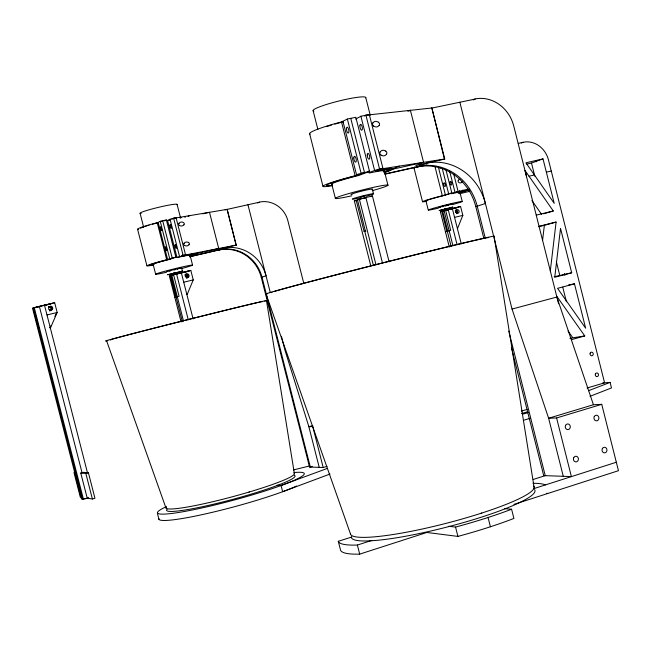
<?xml version="1.0" encoding="UTF-8"?>
<svg xmlns="http://www.w3.org/2000/svg" width="651" height="651" viewBox="0 0 651 651"><rect width="100%" height="100%" fill="white"/><g stroke="black" fill="none" stroke-linecap="round" stroke-linejoin="round"><path stroke-width="0.98" d="M550.307 270.922L556.092 222.056L539.052 226.271M542.568 240.357L544.366 225.311L556.092 222.056M462.348 181.255L462.153 181.898M449.304 247.038L440.361 211.665L460.582 206.497L462.828 215.391L457.433 228.721M186.324 294.602L187.252 294.276L193.249 279.922L190.816 270.385L169.341 275.878L181.108 321.985M179.725 268.497L181.613 267.813L182.426 271.085L175.2 273.151M50.819 325.817L50.005 327.681L50.664 327.42L57.182 312.496L54.651 302.634L32.55 308.281L81.481 498.992L83.426 499.301L88.487 497.844L87.494 497.698M54.879 316.516L56.1 313.725M182.426 271.085L167.478 274.763L174.484 273.322M458.304 180.221L458.101 181.141A0.985 0.553 73.9 0 0 458.247 181.71L458.792 182.418A5.737 3.231 73.8 0 0 462.088 181.8M386.523 154.425L386.873 153.018A1.538 0.911 72.5 0 0 386.653 152.131L385.774 151.024M380.184 151.691L379.826 153.107A1.546 0.92 72.4 0 0 380.054 153.994L380.941 155.109M379.224 125.586L379.582 124.195A1.538 0.911 71.7 0 0 379.354 123.299L378.475 122.185M372.852 122.714L372.486 124.113A1.546 0.92 71.7 0 0 372.714 125.008L373.601 126.131M189.059 244.776L189.376 243.767A1.058 0.741 72.2 0 0 189.221 243.157L188.546 242.424M184.07 243.173L183.745 244.182A1.066 0.749 72.1 0 0 183.899 244.8L184.575 245.533M183.981 224.872L184.306 223.871A1.058 0.741 71.4 0 0 184.143 223.26L183.476 222.52A6.176 4.313 71.5 0 0 179.058 223.317M178.976 223.212L178.651 224.213A1.066 0.741 71.4 0 0 178.805 224.831L179.489 225.571M176.787 272.468L175.379 272.875M190.426 255.933A25.356 1.172 -13.8 0 0 184.314 255.623L183.72 255.729L185.568 254.899L176.095 217.776C176.413 216.921 164.565 221.014 168.186 220.543M160.252 221.307L158.169 222.439L167.632 259.521L175.86 257.153L166.363 219.948L160.252 221.307L169.846 259.31A19.017 0.879 -13.8 0 0 154.1 264.363M310.153 134.106A36.171 3.654 -14.1 0 1 341.506 121.924L347.365 119.043L355.828 117.294L369.532 171.408L358.636 175.501A27.114 1.839 -14.1 0 0 332.368 184.371M161.318 221.511L162.701 220.762L172.206 258.008L167.193 259.798A22.826 1.05 -13.8 0 0 153.669 264.811M164.573 220.917L166.363 219.948M355.69 119.052L360.89 116.252L369.288 114.511L382.943 168.438L379.012 170.171L379.679 170.123A36.155 2.458 -14.1 0 1 384.098 172.702M171.897 219.265L173.671 218.321L227.142 209.353L236.24 245.093L214.976 250.074L218.72 248.503L236.24 245.093M364.438 116.008L365.927 115.211L431.857 107.993L444.755 159.056L415.867 165.549L423.549 162.319L444.755 159.056M174.875 218.435L176.095 217.776M368.58 114.893L369.288 114.511M188.074 216.417L189.539 215.652M342.979 121.444L356.667 175.257L355.137 175.729A36.155 2.458 -14.1 0 0 325.272 184.811A36.155 2.458 -14.1 0 0 332.604 185.625M408.722 111.142L410.399 110.296L423.549 162.319L391.422 169.463M227.142 209.353L236.101 245.15M444.462 159.169L431.857 107.993M35.512 307.329L35.089 307.524L36.806 307.134M185.568 254.899L176.877 257.511L179.09 257.121A19.017 0.879 -13.8 0 1 189.636 255.55M257.723 202.966L259.318 202.209L225.075 209.858M473.342 99.912L475.132 99.058L431.572 108.139M43.812 305.36L44.455 305.05L87.486 472.838M53.984 302.951L54.651 302.634M382.943 168.438C382.552 167.364 362.102 174.639 371.518 172.548A27.114 1.839 -14.1 0 1 383.545 171.636M356.667 175.257L361.11 173.28L369.532 171.408M175.86 257.153L169.846 259.31M202.607 213.829L209.5 212.291L218.72 248.503L183.143 255.461L181.238 256.307L183.029 256.046A22.826 1.05 -13.8 0 1 189.726 255.957M423.549 162.319L379.598 169.179L375.432 171.058L377.482 170.879A32.534 2.205 -14.1 0 1 384.627 172.116M384.049 171.465L389.453 169.903M189.84 256.282L198.905 252.376M384.114 172.613L399.193 166.119M370.777 265.82L354.331 200.931L359.702 199.377M356.178 200.183L364.112 231.479L365.366 231.04L357.415 199.686L372.421 195.927L389.127 261.857M171.132 275.454L173.524 274.486L179.082 296.262L174.875 297.54M180.384 273.013L181.295 272.647L193.103 318.9M370.525 196.692L372.421 195.927M190.816 270.385L177.178 273.77M49.566 327.787L50.664 327.42M521.264 143.033L523.144 142.292A22.94 20.344 71.3 0 1 548.484 159.967L604.584 382.821L587.08 388.004M590.001 396.313L611.484 387.947L610.093 382.406L602.68 382.959M588.577 390.673L610.093 382.406M329.984 474.05L282.648 491.717L281.061 485.467L277.066 485.182M281.061 485.467L327.502 468.354M526.797 164.133L531.493 163.051L543.015 158.885L554.213 203.34L525.927 162.799L543.015 158.885M426.56 201.273A21.044 0.92 -14.3 0 1 424.574 200.793A21.044 0.92 -14.3 0 1 442.338 195.756L451.81 192.973L445.976 169.878M451.81 192.973L444.202 195.446A17.536 0.773 -14.3 0 0 426.918 200.89M468.948 189.482C471.658 187.626 444.454 195.194 452.347 193.51A17.536 0.773 -14.3 0 1 458.117 193.062L463.105 191.573L462.747 190.165M167.608 259.529L166.697 259.798A25.356 1.172 -13.8 0 0 153.066 265.112M459.932 192.867L469.005 189.628M441.915 211.298L445.569 210.053L450.704 230.348L445.471 231.862M450.931 208.93L452.315 208.458L461.282 243.938M460.582 206.497L447.147 209.793M261.279 277.367L266.031 275.796A36.993 35.634 67.3 0 0 222.552 248.316L218.166 250.147A36.651 35.341 67 0 1 261.279 277.367L309.542 467.011L323.189 467.516L327.038 466.368M475.816 206.652L485.394 203.494A52.861 48.182 71.8 0 0 426.128 163.263L417.21 166.99A52.161 47.669 71.7 0 1 475.816 206.652L483.774 238.176M481.74 513.053L481.235 513.224M351.857 536.994L338.292 541.298L340.522 550.062A108.335 16.194 -14.4 0 0 359.694 554.123L426.853 532.469L457.913 536.408A108.335 16.194 -14.4 0 0 513.908 518.432L511.58 509.237L504.663 508.667M513.956 504.387L618.45 470.697L601.736 404.328L593.427 404.735L548.622 418.243L563.278 476.312M338.292 541.298A108.343 15.591 -14.4 0 0 357.383 545.042L371.786 540.436M533.942 488.584L616.318 462.243M533.21 479.462L545.741 475.49M459.842 102.24L512.036 309.07L548.622 418.243L556.597 417.966L601.736 404.328M249.39 491.944L248.967 492.075M450.069 204.756C461.071 201.745 435.788 207.474 439.124 207.457M309.542 467.011L311.487 466.442M312.252 466.466L310.307 467.044L261.979 277.131A36.7 35.39 67.1 0 0 218.809 249.878L189.986 256.6M543.569 213.837L553.301 210.989L524.991 170.456L526.594 176.787M364.178 196.285C368.336 194.974 358.693 197.147 360.898 197.074M92.385 499L94.948 498.259L88.406 472.74L83.304 472.349L80.773 473.057L87.226 498.21L92.385 499L85.842 473.464L80.773 473.057M84.972 498.422L82.449 499.146L39.141 330.35M312.708 425.599L308.867 426.69L319.218 467.369M85.842 473.464L88.406 472.74M569.853 338.308L584.761 335.924L556.646 296.083M571.627 339.619L584.761 335.924M174.142 274.486L170.831 275.275L176.38 297.011M448.987 205.065L447.725 205.407M37.123 306.938L39.345 306.263L82.034 472.707M446.936 208.621L444.324 209.215L447.709 208.369M157.396 222.691L158.169 222.447L157.233 222.732A25.365 1.741 -13.6 0 0 138.573 229.486M158.478 222.593L157.745 222.788A22.834 1.571 -13.6 0 0 152.456 224.196M177.284 269.18L177.959 268.993M512.036 309.07L556.833 297.043L593.427 404.735M363.681 196.423L361.712 196.911M447.815 208.597L452.893 207.034L439.124 210.533L447.123 208.776M574.475 283.836L557.549 288.336L585.648 328.194L574.475 283.836L568.494 285.016M174.452 274.397L176.519 273.778L188.285 319.893M554.18 276.773L571.7 272.793L560.519 228.387L554.758 277.245L571.7 272.793M362.957 198.368L357.415 199.686M39.434 306.515L38.149 306.841M446.358 205.773L444.983 206.123M446.277 210.004L442.639 210.891L447.758 231.154M174.378 269.921L175.103 269.742M446.496 209.947L448.173 209.443L457.092 244.76M363.461 198.238L365.862 197.424L382.56 263.321M538.759 226.694L544.366 225.311M293.422 469.941L309.201 466.035M536.253 215.147L553.301 210.989M186.845 294.374L187.252 294.276M443.665 206.448L442.477 206.741M46.994 314.938L57.182 312.496M183.737 282.2L193.249 279.922M454.569 217.369L462.828 215.391M364.112 231.479L365.87 231.064M37.026 306.963L33.592 307.777L39.361 330.269L38.93 330.431L33.168 307.98M53.056 303.171L39.744 306.295M39.955 306.377L41.672 305.97M43.381 305.563L52.617 303.374M177.373 273.827L187.39 271.597M180.718 273.029L189.27 271.003M443.583 210.761L441.728 211.201L446.838 231.439M447.229 209.899L449.084 209.459M450.012 209.24L457.336 207.506M32.55 308.281L34.462 307.833M35.26 307.646L36.855 307.264M43.658 305.653L50.111 304.123M169.341 275.878L171.246 275.422M440.361 211.665L443.673 210.875M450.459 209.272L456.864 207.75M175.876 274.047L176.714 273.859M38.922 306.483L39.337 306.385M38.067 306.857L37.652 306.955M191.044 254.948L193.721 254.321M195.17 253.988L218.703 248.503M464.358 191.288L469.225 190.149M529.019 176.226L534.422 174.964M546.368 172.181L551.283 171.034M459.476 193.729L469.989 191.28M189.433 256.852L226.947 248.096M354.331 200.931L356.195 200.508M174.191 273.16L173.142 273.347L176.795 272.444M518.261 143.383L523.144 142.292M384.57 174.029L418.512 166.444A52.267 47.743 71.7 0 1 477.224 206.188L485.41 238.64M385.482 174.077L426.991 164.801M364.487 197.994L365.585 197.766M170.391 270.865L169.195 271.125M440.849 207.108L439.897 207.311M444.893 210.476L444.543 210.533M407.469 110.906L410.399 110.296M169.683 220.266L169.138 220.372M173.744 274.698L170.228 275.511L175.77 297.222M167.722 271.41L166.648 271.524L181.556 267.797M511.377 347.528L543.707 475.596L571.391 476.605L556.597 417.966M448.563 526.285L455.554 527.082A108.343 15.591 -14.4 0 0 511.58 509.237M568.006 330.985L572.636 337.527M531.916 200.541L541.624 214.407M106.585 340.782L165.932 507.91M265.974 293.886L350.507 534.032M157.363 513.167L158.925 519.286M34.218 307.475L83.426 499.301M73.978 472.512L80.301 497.152M303.773 283.315L287.848 220.632A24.535 23.265 63.5 0 0 259.293 202.127M357.383 545.042L359.694 554.123M323.189 467.516L312.773 426.551L308.867 426.69L284.886 349.929L281.411 336.274M247.95 204.748L270.246 292.38M177.072 204.357L180.571 218.077M189.815 254.321L192.566 265.103M173.671 218.321L183.143 255.461M182.638 254.508L183.029 256.046M170.017 219.135L179.505 256.307M167.551 220.461L176.982 257.422M171.726 274.909L183.501 321.033M157.233 222.732L166.697 259.798M176.079 297.116L182.353 321.7M140.095 213.333L143.611 227.085M152.895 263.435L155.654 274.242M137.597 229.282L146.939 265.86M531.493 163.051L534.797 176.161M508.748 331.082L545.237 475.653M459.5 190.67L462.218 201.436M453.747 174.216L458.117 191.5L455.09 192.615L456.253 192.452A21.044 0.92 -14.3 0 1 459.606 192.875M449.621 171.083L454.968 192.24M442.322 168.666L448.645 193.705M438.31 166.843L445.39 194.885M434.901 166.314L442.338 195.756M444.015 210.428L452.95 245.785M447.302 231.3L451.021 246.021M425.795 200.28L428.26 210.061M413.938 167.738L422.532 201.745M488.063 517.48L490.406 526.757M365.756 97.544L370.248 115.268M383.96 169.447L387.947 185.209M365.927 115.211L379.598 169.179M360.89 116.252L374.569 170.293M368.84 170.961L369.263 172.637M372.331 189.132L373.519 193.803M455.554 527.082L457.913 536.408M350.759 118.344L364.487 172.531L355.438 175.916A32.534 2.205 -14.1 0 0 329.479 183.704A32.534 2.205 -14.1 0 0 332.165 185.307M347.365 119.043L361.11 173.28M358.213 173.833L358.636 175.501M341.506 121.924L355.137 175.729M359.279 198.929L375.985 264.843M364.739 231.26L373.462 265.706M313.123 110.694L317.875 129.419M331.628 183.639L335.379 198.425M309.599 133.61L322.969 186.292M564.441 273.477L564.938 275.446M556.336 261.694L559.762 275.308M562.749 287.164L566.419 301.738M558.599 303.838L513.769 126.082A34.894 31.158 68.4 0 0 475.108 98.944M266.479 300.575L294.39 473.668M494.068 236.248L534.121 487.363M185.153 274.836A1.969 1.912 59.8 0 1 186.414 277.635M455.326 210.216A1.839 1.668 72.1 0 1 457.604 211.274A1.839 1.668 72.1 0 1 456.652 213.642M455.366 212.283A1.831 1.668 72.1 0 1 455.423 212.608M455.309 210.411A1.839 1.668 72.1 0 1 456.595 213.194M528.514 412.49A70.056 6.518 -14.1 0 1 522.704 414.191M530.004 418.365A70.056 6.77 -14.1 0 1 524.193 420.074M527.823 411.668A61.292 5.704 -14.1 0 1 521.565 413.54M527.237 409.333A61.292 5.615 -14.1 0 1 521.451 411.058M438.448 208.125A17.528 0.667 -14.2 0 1 431.646 208.808A17.528 0.667 -14.2 0 1 458.263 202.03A17.528 0.667 -14.2 0 1 452.917 204.447M414.329 167.877A21.044 1.375 -14.3 0 1 414.85 167.047M440.581 167.624A1.904 0.789 77.5 0 1 439.767 167.641M535.944 161.147A22.606 20.116 71.3 0 1 536.196 161.83M458.369 180.327A5.737 3.231 74 0 1 459.932 179.253M183.899 224.766A6.176 4.313 71.2 0 1 179.497 225.482M184.143 243.279A6.168 4.313 72.3 0 1 188.538 242.506M188.977 244.67A6.168 4.313 72 0 1 184.591 245.451M185.234 274.405A1.977 1.92 59.9 0 1 188.033 275.503A1.977 1.92 59.9 0 1 186.536 278.067A1.977 1.912 59.9 0 0 185.291 274.421M295.033 472.455A75.996 7.438 -15 0 1 230.934 500.896A75.996 7.438 -15 0 1 166.078 506.787M296.579 486.045A75.996 7.714 -15.1 0 1 212.503 512.28A75.996 7.714 -15.1 0 1 158.885 518.53M294.333 475.295A66.483 6.502 -15 0 1 231.26 499.756A66.483 6.502 -15 0 1 167.079 509.228M293.723 472.895A66.483 6.404 -15 0 1 230.617 497.234A66.483 6.404 -15 0 1 166.461 506.803M107.749 340.628A82.465 0.708 -14.1 0 1 188.082 319.551A82.465 0.708 -14.1 0 1 264.729 301.153M111.996 339.293A78.649 0.675 -14.1 0 1 199.027 316.842A78.649 0.675 -14.1 0 1 262.337 301.682M111.419 339.7A78.649 0.675 -14.1 0 1 110.857 339.643M166.526 272.248A19.017 0.765 -13.9 0 1 159.536 272.769A19.017 0.765 -13.9 0 1 188.562 265.616A19.017 0.765 -13.9 0 1 181.841 268.472M141.218 213.504A19.025 1.473 -13.5 0 1 156.769 207.75A19.025 1.473 -13.5 0 1 176.844 204.699M179.766 217.792A25.365 1.741 -13.6 0 1 181.523 217.515M184.713 217.125A25.365 1.741 -13.6 0 1 185.543 217.076M140.575 228.159A22.834 1.571 -13.6 0 1 149.095 225.148M48.508 307.142A2.067 2.026 18.3 0 1 51.966 307.866A2.067 2.026 18.3 0 1 49.761 310.551M48.426 307.069A2.059 2.026 17.9 0 1 49.793 310.885M48.548 306.971A2.067 2.026 18.1 0 1 51.559 308.167A2.067 2.026 18.1 0 1 49.72 310.763M326.501 126.636A32.55 3.288 -14.1 0 1 331.432 125.106M334.874 124.105A32.55 3.288 -14.1 0 1 341.832 122.233M343.272 121.843A5.55 0.578 -14 0 1 342.556 122.038M360.955 197.578A10.994 0.618 -14.1 0 1 353.705 198.449A10.994 0.618 -14.1 0 1 371.184 193.99A10.994 0.618 -14.1 0 1 366.171 196.252M351.971 194.519A10.994 0.651 -14.1 0 1 360.394 191.467A10.994 0.651 -14.1 0 1 372.152 189.311M351.752 195.796A27.106 1.595 -14.1 0 1 340.611 196.073A27.106 1.595 -14.1 0 1 382.235 185.608A27.106 1.595 -14.1 0 1 372.282 190.637M313.896 111.142A27.13 3.1 -14 0 1 337.34 101.401A27.13 3.1 -14 0 1 365.659 97.878M534.528 489.576A94.753 13.63 -14.4 0 1 447.245 526.993A94.753 13.63 -14.4 0 1 351.345 536.847M533.649 486.094A94.753 13.427 -14.4 0 1 446.309 523.29A94.753 13.427 -14.4 0 1 350.458 533.356M267.659 293.764A117.676 1.497 -14.2 0 1 374.113 265.063A117.676 1.497 -14.2 0 1 493.849 236.459M271.524 292.633A112.216 1.424 -14.2 0 1 272.102 292.201M273.859 291.624A112.216 1.424 -14.2 0 1 373.161 265.388A112.216 1.424 -14.2 0 1 482.407 238.754M483.343 238.551A112.216 1.424 -14.2 0 1 485.727 238.063M486.566 237.9A112.216 1.424 -14.2 0 1 488.795 237.591M372.958 122.876A8.968 5.306 71.9 0 1 378.459 122.298M379.118 125.423A8.976 5.306 71.6 0 1 373.617 126.009M380.29 151.846A8.951 5.314 72.6 0 1 385.758 151.146M386.417 154.263A8.959 5.314 72.3 0 1 380.949 154.987M532.957 483.302A108.343 15.591 -14.4 0 1 545.514 484.881M546.873 493.198A108.335 16.194 -14.4 0 1 547.694 493.515M455.822 210.883A1.839 1.668 72.1 0 0 457.905 213.227A1.839 1.668 72.1 0 0 458.638 210.208A1.839 1.668 72.1 0 0 455.822 210.883M443.705 183.826A1.904 0.789 77.2 0 0 444.975 186.52A1.904 0.789 77.2 0 0 445.064 183.631A1.904 0.789 77.2 0 0 443.705 183.826M450.012 182.378A1.904 0.797 77.2 0 0 451.289 185.063A1.904 0.797 77.2 0 0 451.379 182.182A1.904 0.797 77.2 0 0 450.012 182.378M590.172 353.159A1.823 1.611 82.6 0 0 591.8 355.78A1.823 1.611 82.6 0 0 592.955 352.956A1.823 1.611 82.6 0 0 590.172 353.159M595.413 373.991A1.823 1.611 83.8 0 0 597.04 376.603A1.823 1.611 83.8 0 0 598.196 373.772A1.823 1.611 83.8 0 0 595.413 373.991M185.209 275.731A1.986 1.92 60.1 0 0 188.131 277.481A1.986 1.92 60.1 0 0 188.098 274.071A1.986 1.92 60.1 0 0 185.209 275.731M160.276 227.712A2.051 0.521 76.6 0 0 161.415 230.649A2.051 0.521 76.6 0 0 161.171 227.598A2.051 0.521 76.6 0 0 160.276 227.712M165.378 247.73A2.051 0.521 76.5 0 0 166.526 250.684A2.051 0.521 76.5 0 0 166.29 247.649A2.051 0.521 76.5 0 0 165.378 247.73M170.001 225.531A2.043 0.529 76.7 0 0 171.148 228.46A2.043 0.529 76.7 0 0 170.92 225.409A2.043 0.529 76.7 0 0 170.001 225.531M175.103 245.5A2.043 0.529 76.5 0 0 176.25 248.446A2.043 0.529 76.5 0 0 176.022 245.419A2.043 0.529 76.5 0 0 175.103 245.5M49.126 309.559A2.075 2.034 18.5 0 0 52.641 308.916A2.075 2.034 18.5 0 0 50.29 306.23A2.075 2.034 18.5 0 0 49.126 309.559M346.454 128.621A2.986 1.099 78 0 0 348.22 133.032A2.986 1.099 78 0 0 348.391 128.638A2.986 1.099 78 0 0 346.454 128.621M353.818 157.949A2.978 1.099 77.6 0 0 355.706 162.132A2.978 1.099 77.6 0 0 355.682 157.583A2.978 1.099 77.6 0 0 353.818 157.949M359.905 125.806A2.978 1.115 78 0 0 361.687 130.192A2.978 1.115 78 0 0 361.875 125.814A2.978 1.115 78 0 0 359.905 125.806M367.245 155.036A2.97 1.115 77.6 0 0 369.133 159.202A2.97 1.115 77.6 0 0 369.141 154.653A2.97 1.115 77.6 0 0 367.245 155.036M594.265 416.583A2.816 2.482 86.1 0 0 596.422 420.847A2.816 2.482 86.1 0 0 598.57 416.664A2.816 2.482 86.1 0 0 594.265 416.583M602.346 448.645A2.816 2.474 87.8 0 0 604.494 452.884A2.816 2.474 87.8 0 0 606.634 448.685A2.816 2.474 87.8 0 0 602.346 448.645M565.589 425.331A2.84 2.523 86.8 0 0 567.77 429.619A2.84 2.523 86.8 0 0 569.959 425.396A2.84 2.523 86.8 0 0 565.589 425.331M573.743 457.645A2.84 2.514 88.6 0 0 575.915 461.917A2.84 2.514 88.6 0 0 578.096 457.677A2.84 2.514 88.6 0 0 573.743 457.645"/></g></svg>
